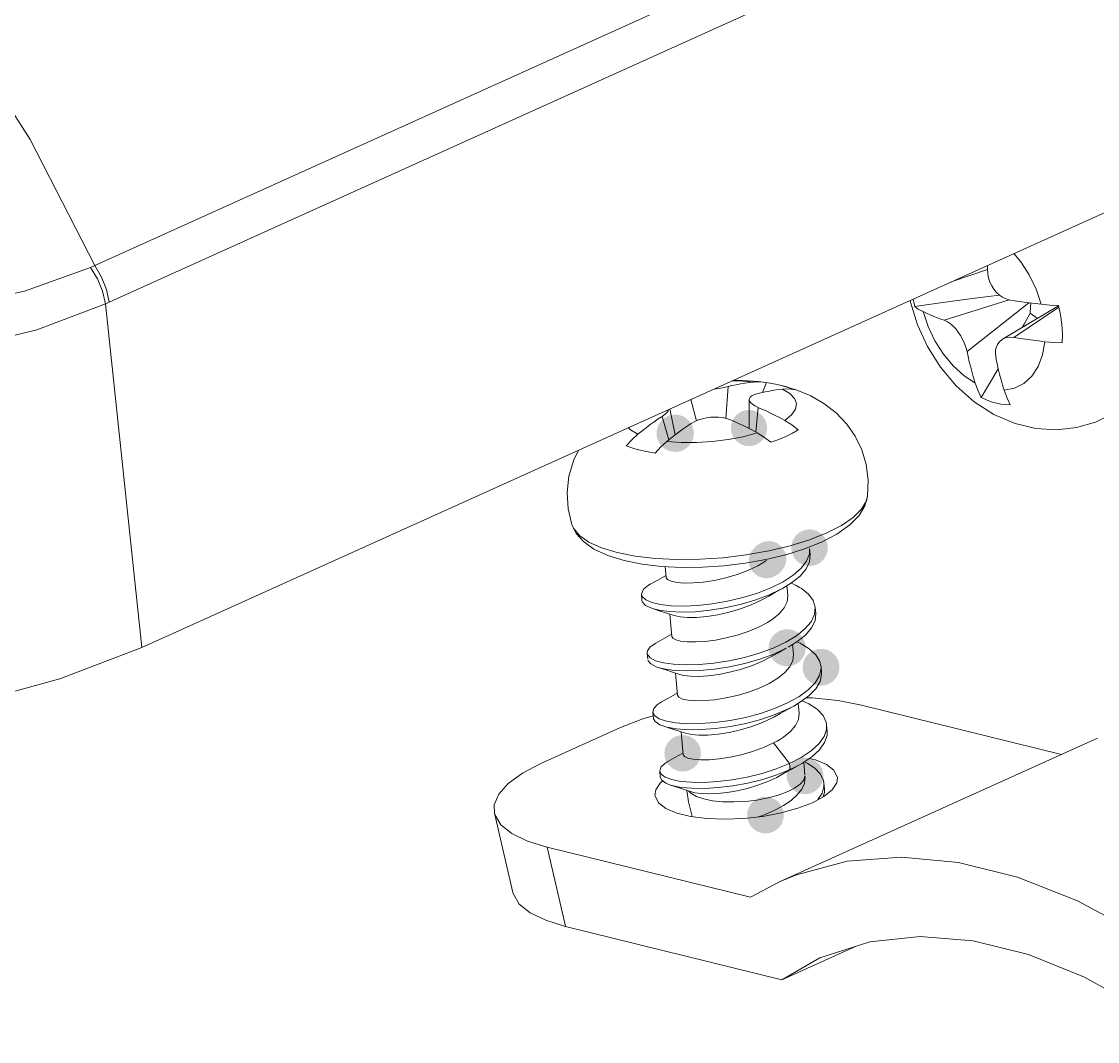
# Model space of a CAD drawing. Header units: millimetres. Extents: x 0 to 260, y 22 to 203.
# Drawn here: x 116.54 to 124.07, y 66.37 to 73.51 of the extents above; entities that cross this region are included whole.
import ezdxf

# ---------------------------------------------------------------- set-up
doc = ezdxf.new("R2010")
doc.units = ezdxf.units.MM

msp = doc.modelspace()

# ---------------------------------------------------------------- hatches: boundary and pattern name
h = msp.add_hatch(color=7)
edge = h.paths.add_edge_path()
edge.add_arc((121.113973, 70.625159), 0.130776, 0, 360)
h = msp.add_hatch(color=7)
edge = h.paths.add_edge_path()
edge.add_arc((121.630123, 70.661777), 0.126797, 0, 360)
h = msp.add_hatch(color=7)
edge = h.paths.add_edge_path()
edge.add_arc((122.053738, 69.824388), 0.12806, 0, 360)
h = msp.add_hatch(color=7)
h.dxf.hatch_style = 2
h.paths.add_polyline_path([(121.688971, 69.84398), (121.73286, 69.866981), (121.780662, 69.871245), (121.826602, 69.857366), (121.864909, 69.825936), (121.887909, 69.782046), (121.892174, 69.734245), (121.878295, 69.688304), (121.846864, 69.649997), (121.831695, 69.63765), (121.787805, 69.61465), (121.740004, 69.610385), (121.694063, 69.624264), (121.655756, 69.655695), (121.632756, 69.699584), (121.628492, 69.747386), (121.642371, 69.793326), (121.673801, 69.831633)])
h = msp.add_hatch(color=7)
edge = h.paths.add_edge_path()
edge.add_arc((121.897316, 69.124371), 0.129908, 0, 360)
h = msp.add_hatch(color=7)
edge = h.paths.add_edge_path()
edge.add_arc((122.133995, 68.988023), 0.128941, 0, 360)
h = msp.add_hatch(color=7)
edge = h.paths.add_edge_path()
edge.add_arc((121.166184, 68.38629), 0.127609, 0, 360)
h = msp.add_hatch(color=7)
edge = h.paths.add_edge_path()
edge.add_arc((122.0222, 68.228069), 0.128413, 0, 360)
h = msp.add_hatch(color=7)
edge = h.paths.add_edge_path()
edge.add_arc((121.745481, 67.953431), 0.128364, 0, 360)

# ---------------------------------------------------------------- linework, layer by layer
at = {"color": 7, "lineweight": 0}
for points in [[(117.054348, 71.798215), (132.165584, 78.627287)], [(132.266161, 78.371771), (117.154925, 71.542698)], [(132.680957, 76.039451), (117.382396, 69.125712)], [(115.566931, 74.112967), (116.099625, 73.462797), (116.601275, 72.679983), (117.054242, 71.798039)], [(123.483758, 71.882953), (123.531736, 71.825803), (123.59065, 71.733022), (123.638627, 71.63248), (123.673905, 71.527705)], [(117.025067, 71.785445), (116.562223, 71.620345), (116.030234, 71.503575), (115.443917, 71.437959), (114.824439, 71.419614), (114.194731, 71.448542), (113.578076, 71.525448), (112.985409, 71.647509)], [(117.054348, 71.798215), (117.039531, 71.791865), (117.025067, 71.785515)], [(117.128078, 71.530175), (117.107617, 71.619075), (117.072692, 71.705505), (117.025067, 71.785586)], [(117.15496, 71.542592), (117.135204, 71.631493), (117.101338, 71.718276), (117.054418, 71.798356)], [(123.297915, 71.770628), (123.043562, 71.684198)], [(123.297562, 71.775461), (123.297915, 71.798744)], [(123.297562, 71.775461), (123.299679, 71.741242), (123.306029, 71.71055), (123.315906, 71.682328), (123.328254, 71.656222), (123.343776, 71.632586), (123.361768, 71.610714), (123.381523, 71.592369), (123.403748, 71.5772), (123.428795, 71.564853), (123.456665, 71.557444)], [(123.382828, 71.591487), (123.304512, 71.58161), (123.193387, 71.567146), (123.07062, 71.550918), (122.936212, 71.532574), (122.789103, 71.512465)], [(117.128078, 71.530175), (116.649006, 71.348494), (116.094087, 71.212675), (115.480606, 71.126597), (114.829378, 71.091319), (114.162981, 71.107194), (113.508931, 71.177044), (112.883456, 71.301222)], [(117.128078, 71.530175), (117.382431, 69.125994)], [(117.15496, 71.542592), (117.141554, 71.536242), (117.128149, 71.530245)], [(124.287174, 70.843211), (124.177107, 70.763483), (124.054694, 70.703511), (123.922049, 70.664705), (123.784113, 70.649183), (123.637357, 70.658355), (123.492013, 70.692574), (123.343494, 70.756074), (123.205205, 70.844622), (123.07891, 70.956452), (122.969196, 71.087333), (122.878532, 71.231266), (122.809035, 71.384019), (122.759999, 71.542769), (122.758235, 71.555116)], [(122.789244, 71.512606), (122.778661, 71.564112)], [(122.847453, 71.476094), (122.814292, 71.494086), (122.789244, 71.512783)], [(122.99629, 71.415451), (123.450667, 71.559032)], [(123.155287, 71.197717), (123.588145, 71.538147)], [(123.796249, 71.517757), (123.402901, 71.28316)], [(123.673941, 71.527776), (123.63196, 71.532715), (123.592096, 71.537654), (123.554702, 71.542592), (123.519424, 71.547884), (123.486968, 71.55247), (123.456629, 71.557409)], [(123.481853, 71.295577), (123.797942, 71.508655)], [(123.596929, 71.465757), (123.599751, 71.509502), (123.601515, 71.536313)], [(123.673941, 71.527776), (123.735324, 71.522484), (123.795649, 71.520015)], [(123.795719, 71.519838), (123.809478, 71.453163), (123.817944, 71.386488)], [(122.99629, 71.415451), (122.973006, 71.423565), (122.949017, 71.43309), (122.92397, 71.442615), (122.898217, 71.453199), (122.872465, 71.46484), (122.847418, 71.476129)], [(122.847453, 71.476094), (122.882731, 71.371319), (122.930356, 71.270777), (122.989622, 71.177997), (123.057708, 71.096505), (123.13285, 71.028419), (123.212225, 70.976561)], [(123.596929, 71.465757), (123.554596, 71.389205), (123.54119, 71.365921)], [(123.64914, 71.429915), (123.637851, 71.43556), (123.596929, 71.465899)], [(123.155287, 71.197717), (123.147173, 71.228761), (123.136237, 71.257689), (123.123889, 71.2845), (123.109426, 71.309547), (123.093551, 71.333536), (123.076264, 71.355056), (123.058273, 71.374459), (123.03887, 71.391392), (123.018056, 71.40515), (122.996184, 71.415381)], [(123.818121, 71.386524), (123.822001, 71.32126), (123.820943, 71.258112)], [(123.402796, 71.28316), (123.379159, 71.262699), (123.367871, 71.246118), (123.359404, 71.226362), (123.354818, 71.203432), (123.354112, 71.177679), (123.357993, 71.14734)], [(123.481853, 71.295577), (123.454336, 71.297341), (123.4307, 71.294519), (123.410592, 71.287464)], [(123.699094, 71.265944), (123.657113, 71.270883), (123.617249, 71.275469), (123.579855, 71.280761), (123.544577, 71.286052), (123.512121, 71.290639), (123.481782, 71.295577)], [(123.414861, 70.926254), (123.487886, 70.940718), (123.553149, 70.974232), (123.608536, 71.025385), (123.65228, 71.092766), (123.682619, 71.173552), (123.699199, 71.265979)], [(123.820872, 71.258007), (123.7609, 71.260476), (123.699164, 71.265768)], [(123.212296, 70.976561), (123.201359, 71.012544), (123.190776, 71.049938), (123.180898, 71.088038), (123.171373, 71.126138), (123.162907, 71.162474), (123.155146, 71.197752)], [(123.414861, 70.926254), (123.403924, 70.962591), (123.393341, 70.999985), (123.383463, 71.038085), (123.373938, 71.076185), (123.365472, 71.112521), (123.357711, 71.147446)], [(123.374044, 71.075762), (123.327477, 70.996739), (123.255158, 70.874326)], [(121.661837, 70.983792), (121.632204, 70.980265), (121.601512, 70.976384), (121.570468, 70.97074), (121.540129, 70.964743), (121.511201, 70.958745), (121.483684, 70.95169)], [(121.661837, 70.983792), (121.561296, 70.991554), (121.511907, 70.991554)], [(121.520232, 70.995505), (121.547749, 70.99621)], [(121.547784, 70.996175), (121.696656, 70.987003), (121.729817, 70.983122)], [(121.661837, 70.983792), (121.708757, 70.985204), (121.729923, 70.983087)], [(121.751584, 70.979312), (121.725478, 70.911226)], [(121.729853, 70.983087), (121.751725, 70.979206)], [(121.751584, 70.979312), (121.827078, 70.966259), (121.846481, 70.962026)], [(123.255193, 70.87422), (123.232263, 70.921492), (123.212154, 70.976525)], [(121.384166, 70.934157), (121.402863, 70.936626), (121.43038, 70.941212), (121.457544, 70.945798), (121.483649, 70.951796)], [(121.483543, 70.951725), (121.468727, 70.729475)], [(121.686108, 70.901772), (121.664589, 70.894716), (121.649067, 70.886955), (121.638836, 70.878488), (121.631781, 70.861202)], [(121.864402, 70.933839), (121.834769, 70.930311), (121.804077, 70.926078), (121.773033, 70.920786), (121.742694, 70.914789), (121.713766, 70.908792), (121.686249, 70.901736)], [(121.846481, 70.962061), (121.895164, 70.949714), (121.954078, 70.929253)], [(121.846481, 70.962061), (121.959723, 70.929959), (122.061676, 70.887625), (122.154809, 70.834356), (122.240534, 70.768034), (122.315323, 70.689364), (122.373884, 70.604345), (122.419745, 70.5098), (122.450437, 70.406789), (122.464195, 70.29637), (122.458903, 70.184186)], [(121.954149, 70.929359), (121.911463, 70.935003), (121.864543, 70.933945)], [(121.880771, 70.714376), (121.927338, 70.753534), (121.954854, 70.793398), (121.962263, 70.832557), (121.94921, 70.869598), (121.916402, 70.903818), (121.864543, 70.933804)], [(123.414861, 70.926254), (123.434969, 70.871574), (123.457899, 70.824302)], [(121.224463, 70.862155), (121.263622, 70.71293)], [(121.631004, 70.658214), (121.63171, 70.861061)], [(121.631675, 70.861132), (121.63485, 70.849137), (121.641905, 70.838907), (121.653547, 70.828323), (121.670127, 70.817387), (121.693411, 70.806451)], [(123.457758, 70.824266), (123.391789, 70.829558), (123.323703, 70.846139), (123.255264, 70.874361)], [(121.022604, 70.743657), (121.043418, 70.758826), (121.058234, 70.772584), (121.068112, 70.785284)], [(121.113197, 70.614117), (121.077214, 70.795797)], [(121.69334, 70.806345), (121.678524, 70.632779)], [(121.69334, 70.806345), (121.720857, 70.794351), (121.749785, 70.781298), (121.781182, 70.766481), (121.813637, 70.750254), (121.847151, 70.732968), (121.880665, 70.71427)], [(121.022604, 70.743657), (120.995793, 70.725665), (120.967923, 70.706262), (120.938996, 70.685448), (120.910068, 70.663223), (120.88114, 70.640998), (120.853271, 70.618421)], [(121.022604, 70.743657), (121.069523, 70.579262)], [(121.225169, 70.693351), (121.198358, 70.675712), (121.170488, 70.656309), (121.141561, 70.635495), (121.112633, 70.61327), (121.083705, 70.591045), (121.055836, 70.568467)], [(121.500935, 70.719209), (121.473771, 70.728381), (121.445902, 70.734379), (121.41768, 70.737554), (121.389458, 70.738612), (121.36053, 70.736848), (121.331955, 70.732968), (121.304085, 70.72697), (121.276921, 70.718504), (121.250463, 70.70792), (121.225063, 70.693456)], [(121.500935, 70.719209), (121.528452, 70.707567), (121.557733, 70.694515), (121.588777, 70.679698), (121.621232, 70.66347), (121.654746, 70.645831), (121.68826, 70.627487)], [(121.880771, 70.714376), (121.929807, 70.683684), (121.974963, 70.648759)], [(120.771779, 70.536611), (120.810232, 70.578945), (120.853271, 70.618103)], [(120.853271, 70.618244), (120.801412, 70.64823), (120.786243, 70.664105)], [(121.688366, 70.627557), (121.590294, 70.601099), (121.484461, 70.580638), (121.374394, 70.56688), (121.263622, 70.560177), (121.156377, 70.560882), (121.055836, 70.568291)], [(121.782558, 70.562117), (121.737755, 70.596689), (121.688366, 70.627734)], [(121.888673, 70.60311), (121.837873, 70.581591), (121.782487, 70.562188)], [(121.974998, 70.648901), (121.934429, 70.625617), (121.888568, 70.603039)], [(120.771779, 70.536611), (120.830693, 70.515797), (120.898779, 70.49957), (120.974626, 70.486164)], [(121.055836, 70.568291), (121.012797, 70.529133), (120.974697, 70.486446)], [(120.391449, 69.985749), (120.364638, 70.096168), (120.35723, 70.210468), (120.370283, 70.325827), (120.404149, 70.439068), (120.438016, 70.506802)], [(122.459009, 70.184186), (122.440312, 70.117864), (122.400448, 70.050131), (122.33589, 69.983809), (122.244873, 69.918897), (122.137276, 69.863159)], [(122.417346, 70.094616), (122.451213, 70.153177), (122.458974, 70.184222)], [(122.174988, 69.927858), (122.277646, 69.980422), (122.358785, 70.036866), (122.417346, 70.094722)], [(121.748303, 69.742156), (121.603311, 69.716756), (121.455145, 69.698764), (121.306272, 69.688886), (121.15987, 69.687122), (121.0177, 69.693825), (120.883292, 69.709347), (120.757703, 69.734395), (120.643756, 69.768967), (120.545684, 69.814828), (120.472659, 69.867039), (120.421859, 69.924895), (120.39152, 69.985572)], [(120.444154, 69.91029), (120.402174, 69.961795), (120.39159, 69.985784)], [(122.174988, 69.927858), (122.053985, 69.879527), (121.91746, 69.837194), (121.768588, 69.801564), (121.611249, 69.773694), (121.449324, 69.753939), (121.286693, 69.743355), (121.127238, 69.741591), (120.975543, 69.749), (120.834432, 69.76558), (120.707785, 69.790627), (120.599129, 69.823789), (120.510229, 69.864005), (120.44426, 69.910219)], [(122.137241, 69.863088), (122.017649, 69.815463), (121.887121, 69.775246)], [(122.052856, 69.782126), (122.033453, 69.731326), (121.995353, 69.681231), (121.939614, 69.632195), (121.868353, 69.586334), (121.784039, 69.544001), (121.688789, 69.506959), (121.586484, 69.475562), (121.480298, 69.450514), (121.373406, 69.431817), (121.269689, 69.420528), (121.172676, 69.415942), (121.085187, 69.418059), (121.010045, 69.426526), (120.950426, 69.440637), (120.907387, 69.459687), (120.883045, 69.482264), (120.877753, 69.498139)], [(121.887121, 69.775246), (121.748127, 69.742085)], [(122.058712, 69.776975), (122.053421, 69.726528), (122.029432, 69.676433), (121.987098, 69.626339), (121.927832, 69.578714), (121.863979, 69.539556)], [(122.054549, 69.818991), (122.052786, 69.782302)], [(122.058712, 69.776975), (122.054479, 69.818956)], [(121.752783, 69.734606), (121.692458, 69.697917), (121.622961, 69.665109), (121.547467, 69.636887), (121.468444, 69.613604), (121.388717, 69.595965), (121.310753, 69.58397), (121.239492, 69.577973), (121.17705, 69.576915), (121.124839, 69.580795), (121.084975, 69.589262), (121.060633, 69.601256), (121.051814, 69.615015)], [(121.050156, 69.630537), (121.037809, 69.623481), (120.987714, 69.595612), (120.938678, 69.568448)], [(121.0443, 69.692555), (121.051708, 69.614944)], [(120.877718, 69.498245), (120.892535, 69.534581), (120.926401, 69.561393), (120.938396, 69.568448)], [(121.894529, 69.558217), (121.901232, 69.489073)], [(121.925891, 69.577479), (121.936938, 69.571653), (121.960552, 69.559179), (121.984034, 69.546771), (121.994683, 69.541143), (122.046189, 69.500221), (122.079703, 69.455065), (122.094166, 69.40744)], [(120.877718, 69.498245), (120.881599, 69.455912)], [(121.864049, 69.539591), (121.853466, 69.533594), (121.767036, 69.493024), (121.670727, 69.457394), (121.567716, 69.427407), (121.461883, 69.403419), (121.356049, 69.386485), (121.254097, 69.376608), (121.159199, 69.373432), (121.074533, 69.37696), (121.002566, 69.386485), (120.954588, 69.398832)], [(121.730206, 69.46519), (121.767953, 69.486357), (121.815931, 69.513168), (121.863908, 69.539626)], [(121.901091, 69.488967), (121.896505, 69.445928), (121.876397, 69.403948), (121.840766, 69.36232), (121.792083, 69.322809)], [(120.954729, 69.398691), (120.906399, 69.420916), (120.885232, 69.4442), (120.881704, 69.455841)], [(120.954729, 69.398691), (121.009057, 69.381053), (121.063385, 69.363061)], [(121.106636, 69.349091), (121.147911, 69.339919), (121.200122, 69.336038), (121.262563, 69.336744), (121.334177, 69.343094), (121.411788, 69.355441), (121.491516, 69.372727), (121.570538, 69.39601), (121.646033, 69.424232), (121.715883, 69.457394), (121.730347, 69.465155)], [(122.094166, 69.407299), (122.089227, 69.356852)], [(122.098329, 69.365283), (122.094096, 69.407264)], [(121.06342, 69.363202), (121.106812, 69.349091)], [(121.076332, 69.359074), (121.091149, 69.203499)], [(121.792224, 69.322915), (121.781641, 69.315506), (121.770352, 69.308451), (121.759063, 69.301395)], [(122.089192, 69.356993), (122.064851, 69.306193), (122.021812, 69.256451), (121.961839, 69.208121), (121.887051, 69.162965)], [(122.098329, 69.365283), (122.092685, 69.313778), (122.06799, 69.263331), (122.024951, 69.213589), (121.965685, 69.165964), (121.903596, 69.127864)], [(121.759133, 69.301536), (121.695633, 69.268022), (121.624019, 69.238036), (121.547819, 69.212989), (121.471267, 69.193234), (121.395419, 69.178417), (121.322042, 69.169245), (121.255367, 69.165011), (121.198217, 69.165717), (121.15165, 69.171009), (121.117431, 69.179828), (121.096969, 69.192175), (121.090972, 69.203464)], [(121.089773, 69.218845), (121.077426, 69.21179), (121.027331, 69.18392), (120.977942, 69.156756)], [(117.382325, 69.125853), (116.809061, 68.906778), (116.135609, 68.722981), (115.409239, 68.588572), (114.655, 68.506375), (113.897939, 68.48027), (113.191325, 68.511667)], [(120.917159, 69.086554), (120.919628, 69.103487), (120.939736, 69.130298), (120.977836, 69.156756)], [(121.886945, 69.163036), (121.799103, 69.122114), (121.701736, 69.08613), (121.59802, 69.056144), (121.490775, 69.032861), (121.384589, 69.01628), (121.282284, 69.006755), (121.187034, 69.004286), (121.10272, 69.008519), (121.031459, 69.018397), (120.976072, 69.033919), (120.938325, 69.054027), (120.919275, 69.077664)], [(121.890931, 69.12102), (121.803089, 69.080098)], [(121.833393, 69.088988), (121.890896, 69.121091)], [(121.93397, 69.146526), (121.940673, 69.077381)], [(121.964485, 69.165117), (121.988121, 69.155592), (122.051621, 69.117845), (122.097835, 69.075512), (122.125705, 69.029298), (122.133819, 68.995784)], [(120.917159, 69.086554), (120.921392, 69.04422)], [(120.994346, 68.987), (120.980235, 68.991939), (120.942488, 69.011694), (120.923438, 69.035683)], [(121.803231, 69.080027), (121.705864, 69.044044), (121.602147, 69.014058), (121.494903, 68.990774), (121.388717, 68.974194), (121.286411, 68.964669), (121.191161, 68.962199), (121.106847, 68.96608), (121.035586, 68.976311), (120.994311, 68.986894)], [(121.146076, 68.937399), (121.175004, 68.929991), (121.221218, 68.925052), (121.278368, 68.924346), (121.345396, 68.92858), (121.418421, 68.937752), (121.494268, 68.952569), (121.571173, 68.972324), (121.647021, 68.997371), (121.718987, 69.027357), (121.769787, 69.053463)], [(121.769823, 69.053498), (121.833323, 69.089129)], [(121.940708, 69.077276), (121.936122, 69.034237), (121.915661, 68.991903), (121.880383, 68.950628), (121.8317, 68.911117)], [(122.134312, 68.980473), (122.123376, 68.930026), (122.093037, 68.879579), (122.044707, 68.829484), (121.979796, 68.782212), (121.900421, 68.738115), (121.809404, 68.698957), (121.709568, 68.664737), (121.604793, 68.636515), (121.497549, 68.615348), (121.392068, 68.600884), (121.291526, 68.593476), (121.199451, 68.592771), (121.118665, 68.599121), (121.052343, 68.611115), (121.002249, 68.628048), (120.969793, 68.649568), (120.95674, 68.674968)], [(120.994346, 68.987), (121.048321, 68.969361), (121.103002, 68.951369)], [(121.102861, 68.95151), (121.146252, 68.937399)], [(121.115772, 68.947383), (121.130589, 68.791808)], [(122.13777, 68.953592), (122.138123, 68.938422), (122.127186, 68.887622), (122.0972, 68.837175), (122.04887, 68.787433), (121.983959, 68.740514), (121.943036, 68.716172)], [(122.13777, 68.953592), (122.133889, 68.995572)], [(121.831841, 68.911223), (121.771869, 68.874534), (121.702019, 68.841726), (121.626171, 68.813504), (121.548208, 68.790573), (121.468833, 68.772934), (121.390869, 68.760587), (121.318902, 68.75459), (121.256813, 68.753531), (121.204602, 68.757059), (121.164738, 68.765879), (121.139691, 68.777873), (121.130871, 68.791631)], [(121.129213, 68.807154), (121.116866, 68.800098), (121.066772, 68.772229), (121.017736, 68.745065)], [(120.956776, 68.674862), (120.963478, 68.699909), (120.989231, 68.727073), (121.017453, 68.745065)], [(121.943107, 68.716207), (121.904654, 68.696099), (121.813638, 68.656588), (121.713801, 68.622369), (121.608674, 68.594499), (121.501429, 68.573332), (121.395949, 68.558869), (121.295407, 68.55146), (121.203332, 68.550755), (121.122899, 68.557105), (121.056224, 68.568746), (121.033999, 68.575449)], [(121.809439, 68.641807), (121.847187, 68.663326), (121.895164, 68.689784), (121.943142, 68.716243)], [(121.973622, 68.734129), (121.980325, 68.66569)], [(122.002726, 68.753778), (122.04894, 68.732612), (122.107149, 68.693806), (122.148071, 68.650062), (122.169943, 68.602789), (122.173118, 68.584092)], [(122.417346, 68.723122), (122.25401, 68.754872), (122.071271, 68.774275), (122.03176, 68.77498)], [(122.417346, 68.723122), (123.815404, 68.377752)], [(120.959386, 68.648333), (120.887419, 68.626814), (120.731139, 68.565783)], [(120.956776, 68.674862), (120.961009, 68.632881)], [(121.185728, 68.525708), (121.227709, 68.516535), (121.27992, 68.512655), (121.342009, 68.513713), (121.413623, 68.51971), (121.491939, 68.532058), (121.571314, 68.549696), (121.649631, 68.572627), (121.725126, 68.600849), (121.794976, 68.63401), (121.809439, 68.641771)], [(121.980149, 68.665584), (121.975563, 68.622192), (121.955454, 68.580564), (121.919824, 68.538937), (121.87114, 68.499426)], [(120.730962, 68.565677), (120.174985, 68.314147)], [(121.033963, 68.575308), (121.006094, 68.585891), (120.973991, 68.607411), (120.960938, 68.632811)], [(121.033963, 68.575308), (121.087938, 68.557669), (121.142619, 68.539677)], [(122.173259, 68.583916), (122.172554, 68.553224)], [(122.177387, 68.5419), (122.173153, 68.583881)], [(121.142478, 68.539819), (121.185869, 68.525708)], [(121.155389, 68.535691), (121.170559, 68.375177)], [(121.871281, 68.499531), (121.849762, 68.48542), (121.826479, 68.471309), (121.801784, 68.458256)], [(124.067535, 68.491594), (121.847504, 67.488294)], [(122.172554, 68.553259), (122.15562, 68.502459), (122.119637, 68.452365), (122.066015, 68.402976), (121.996165, 68.356409), (121.913262, 68.313723)], [(122.177387, 68.5419), (122.176681, 68.511208), (122.159395, 68.460761), (122.123764, 68.409961), (122.069789, 68.360925), (122.000292, 68.314358), (121.982653, 68.304481)], [(121.801855, 68.458186), (121.731652, 68.426083), (121.655099, 68.398214), (121.57643, 68.375989), (121.49776, 68.358703), (121.421913, 68.347061), (121.351358, 68.340711), (121.289974, 68.340005), (121.239527, 68.343886), (121.202133, 68.351294), (121.178496, 68.362583), (121.170735, 68.375283)], [(121.913156, 68.313829), (121.802031, 68.458115)], [(121.162798, 68.384455), (121.112351, 68.356233), (121.062962, 68.329069)], [(122.248859, 68.215298), (122.223107, 68.268921), (122.171954, 68.307726), (122.096459, 68.339829), (122.053773, 68.350412)], [(120.175091, 68.314182), (120.044916, 68.246449), (119.945432, 68.174129), (119.879463, 68.100046), (119.848771, 68.02561), (119.850182, 67.967754)], [(121.005706, 68.261794), (121.014172, 68.289664), (121.041336, 68.315064), (121.062856, 68.328822)], [(121.913156, 68.313829), (121.821081, 68.27714), (121.721598, 68.245037), (121.617881, 68.219285), (121.513459, 68.200235), (121.411153, 68.187887), (121.314845, 68.182243), (121.227356, 68.182949), (121.151156, 68.189651), (121.08942, 68.202704), (121.043912, 68.219285), (121.015689, 68.240451), (121.005812, 68.261971)], [(121.917107, 68.271813), (121.825032, 68.234772), (121.725902, 68.203022), (121.622185, 68.177269), (121.51741, 68.158219), (121.415104, 68.145872), (121.318796, 68.139874), (121.231307, 68.140933), (121.155107, 68.147636), (121.093724, 68.160336), (121.081024, 68.163863)], [(121.824962, 68.217027), (121.917037, 68.271707)], [(121.886627, 68.251458), (121.934605, 68.277916), (121.982583, 68.304375)], [(121.917107, 68.271813), (121.913227, 68.313794)], [(121.982724, 68.304516), (121.917107, 68.271707)], [(122.013239, 68.323142), (122.021706, 68.234242)], [(122.018037, 68.326247), (122.03744, 68.317427), (122.091415, 68.281444), (122.129162, 68.24158), (122.150329, 68.198894), (122.154209, 68.177022)], [(121.027225, 68.192579), (121.008881, 68.177763), (120.977484, 68.129785), (120.972545, 68.092743)], [(121.005706, 68.261794), (121.009586, 68.219814)], [(121.081165, 68.163969), (121.047651, 68.177375), (121.019429, 68.198541), (121.009551, 68.219708)], [(121.207918, 68.122976), (121.223793, 68.106043), (121.261893, 68.084524), (121.313399, 68.067238), (121.37584, 68.054538), (121.447101, 68.047129), (121.52436, 68.045365), (121.604793, 68.049246), (121.685579, 68.058418), (121.76319, 68.073235), (121.834804, 68.092285), (121.897599, 68.115568), (121.949457, 68.141674), (121.988262, 68.169543), (122.012957, 68.198471), (122.021776, 68.227399)], [(121.228097, 68.116097), (121.252086, 68.109747), (121.295125, 68.104456), (121.347689, 68.102339), (121.409072, 68.105161), (121.476452, 68.112217), (121.547008, 68.123858), (121.619327, 68.140439), (121.691294, 68.161958), (121.761144, 68.187711), (121.824997, 68.216992)], [(122.02287, 68.22186), (122.017578, 68.175293), (121.998881, 68.134724), (121.967484, 68.09486), (121.924445, 68.056407), (121.871528, 68.020424), (121.810498, 67.987616), (121.74347, 67.958335)], [(121.824962, 68.217027), (121.848951, 68.23008)], [(121.84888, 68.230115), (121.886627, 68.251634)], [(122.07367, 68.039615), (122.154809, 68.083359), (122.212664, 68.130632), (122.243709, 68.178609), (122.249001, 68.215298)], [(121.081165, 68.163969), (121.135493, 68.14633)], [(121.135422, 68.146401), (121.198217, 68.12594)], [(121.233424, 67.942777), (121.207671, 68.0472), (121.195677, 68.126575)], [(121.198287, 68.126081), (121.227921, 68.116203)], [(122.154315, 68.153633), (122.141262, 68.108124), (122.111982, 68.062616)], [(122.158442, 68.135041), (122.158442, 68.111758), (122.149623, 68.080714)], [(122.158442, 68.135041), (122.154209, 68.177022)], [(122.154315, 68.177057), (122.154315, 68.153774)], [(120.972474, 68.092673), (120.998227, 68.039403), (121.04938, 68.000245), (121.124874, 67.968142), (121.221888, 67.944506), (121.335483, 67.929689), (121.461424, 67.924751), (121.593716, 67.929689), (121.727066, 67.944859), (121.854771, 67.968495), (121.972246, 68.000951), (122.073846, 68.039756)], [(119.850041, 67.967613), (119.853922, 67.953855), (119.895197, 67.886474), (119.971397, 67.825444), (120.080405, 67.772174), (120.218694, 67.729488)], [(119.850217, 67.96726), (119.978276, 67.412694)], [(121.74347, 67.9583), (121.695492, 67.941014)], [(120.218659, 67.729559), (120.346717, 67.175345)], [(120.218659, 67.729559), (121.640706, 67.378545)], [(125.170494, 66.506866), (124.766211, 66.843769), (124.349933, 67.128108), (123.929069, 67.353886), (123.508206, 67.519691), (123.095808, 67.621291), (122.696111, 67.658686), (122.317228, 67.630111), (121.963039, 67.535919), (121.847328, 67.488294)], [(121.847328, 67.4884), (121.6406, 67.378333)], [(120.346646, 67.175239), (120.208358, 67.217925), (120.099349, 67.270842), (120.023149, 67.331519), (119.981874, 67.399253), (119.977994, 67.413011)], [(120.346646, 67.175239), (121.860063, 66.801294)], [(125.131195, 65.993574), (124.757956, 66.322716), (124.371312, 66.599294), (123.977612, 66.819074), (123.584617, 66.977824), (123.198678, 67.073074), (122.827203, 67.103061), (122.476189, 67.067077), (122.126587, 66.955247)], [(122.379281, 67.036033), (121.859993, 66.801436)], [(122.126728, 66.95507), (121.860028, 66.801259)]]:
    msp.add_lwpolyline(points, dxfattribs=at)

doc.saveas('drawing.dxf')
